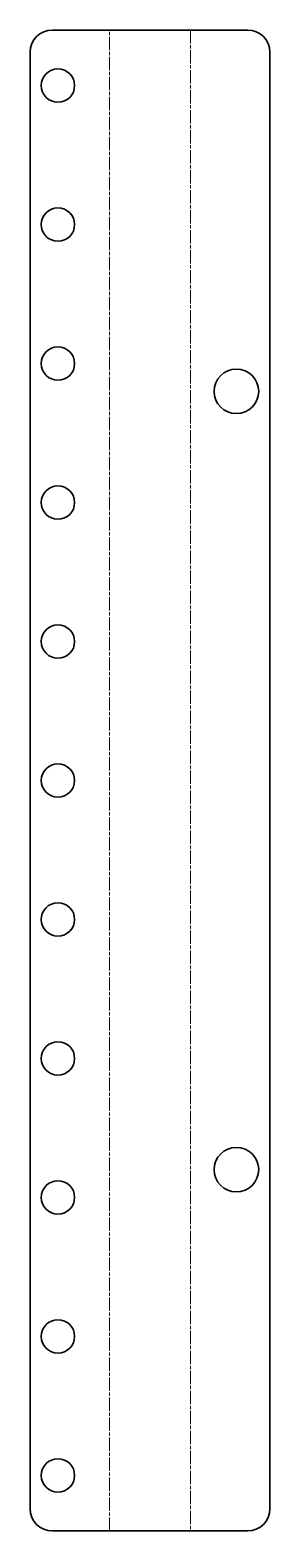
# Model space of a CAD drawing. Header units: inches. Extents: x 0 to 43, y 0 to 270.
import ezdxf

# ---------------------------------------------------------------- set-up
doc = ezdxf.new("R2010")
doc.units = ezdxf.units.IN
doc.header["$MEASUREMENT"] = 0
doc.linetypes.add('Chain', pattern=[13.68, 9.12, -1.14, 2.28, -1.14])
doc.layers.add('SIMUMAK Bend Centerline (ISO)', color=7, linetype='Chain', lineweight=9)
doc.layers.add('SIMUMAK Visible (ISO)', color=7, linetype='Continuous', lineweight=35)

# ---------------------------------------------------------------- blocks, each defined once
blk = doc.blocks.new('AMB-03-RGTV01_Sheet_AMB-03-RGTV01 (desplegada)')
at = {"layer": 'SIMUMAK Bend Centerline (ISO)', "ltscale": 0.263158}
for p, q in [((-7.26, -135), (-7.26, 135)), ((7.26, 135), (7.26, -135))]:
    blk.add_line(p, q, dxfattribs=at)
at = {"layer": 'SIMUMAK Visible (ISO)'}
for p, q in [((17.52, 135), (-17.52, 135)), ((-21.52, -131), (-21.52, 131)), ((21.52, -131), (21.52, 131)), ((17.52, -135), (-17.52, -135))]:
    blk.add_line(p, q, dxfattribs=at)
for centre, radius in [((-16.52, 125), 3), ((-16.52, 100), 3), ((-16.52, 75), 3), ((15.52, 70), 4), ((-16.52, 50), 3), ((-16.52, 25), 3), ((-16.52, 0), 3), ((-16.52, -25), 3), ((-16.52, -50), 3), ((15.52, -70), 4), ((-16.52, -75), 3), ((-16.52, -100), 3), ((-16.52, -125), 3)]:
    blk.add_circle(centre, radius, dxfattribs=at)
at = {"layer": 'SIMUMAK Visible (ISO)', "extrusion": (0, 0, -1)}
for centre, start, end in [((17.52, 131), 0, 90), ((-17.52, 131), 90, 180), ((17.52, -131), 270, 0), ((-17.52, -131), 180, 270)]:
    blk.add_arc(centre, 4, start, end, dxfattribs=at)

msp = doc.modelspace()

# ---------------------------------------------------------------- block references
msp.add_blockref('AMB-03-RGTV01_Sheet_AMB-03-RGTV01 (desplegada)', (21.52, 135))

doc.saveas('drawing.dxf')
